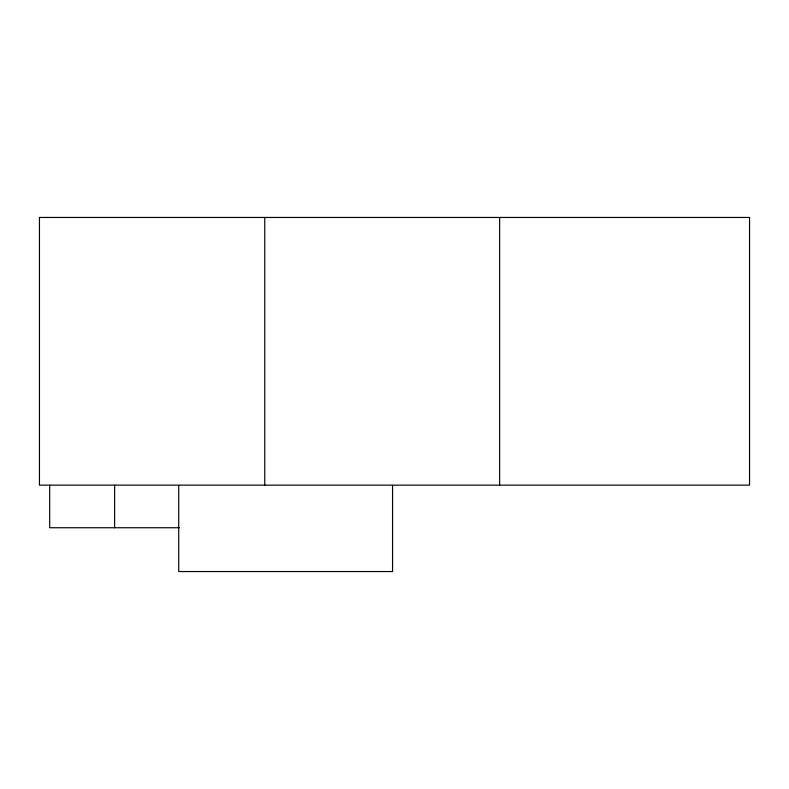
<?xml version="1.0" encoding="UTF-8"?>
<svg xmlns="http://www.w3.org/2000/svg" width="789" height="789" viewBox="0 0 789 789"><rect width="100%" height="100%" fill="white"/><g stroke="black" fill="none" stroke-linecap="round" stroke-linejoin="round"><path stroke-width="1.18" d="M179.537 527.742L49.707 527.742L49.707 485.146M499.644 217.458L499.644 485.146M392.557 485.422L392.557 571.542L178.708 571.542L178.708 485.422M264.769 217.458L264.769 485.146M114.622 485.146L114.622 527.742M749.55 217.458L39.45 217.458L39.45 485.146L749.55 485.146L749.55 217.458"/></g></svg>
